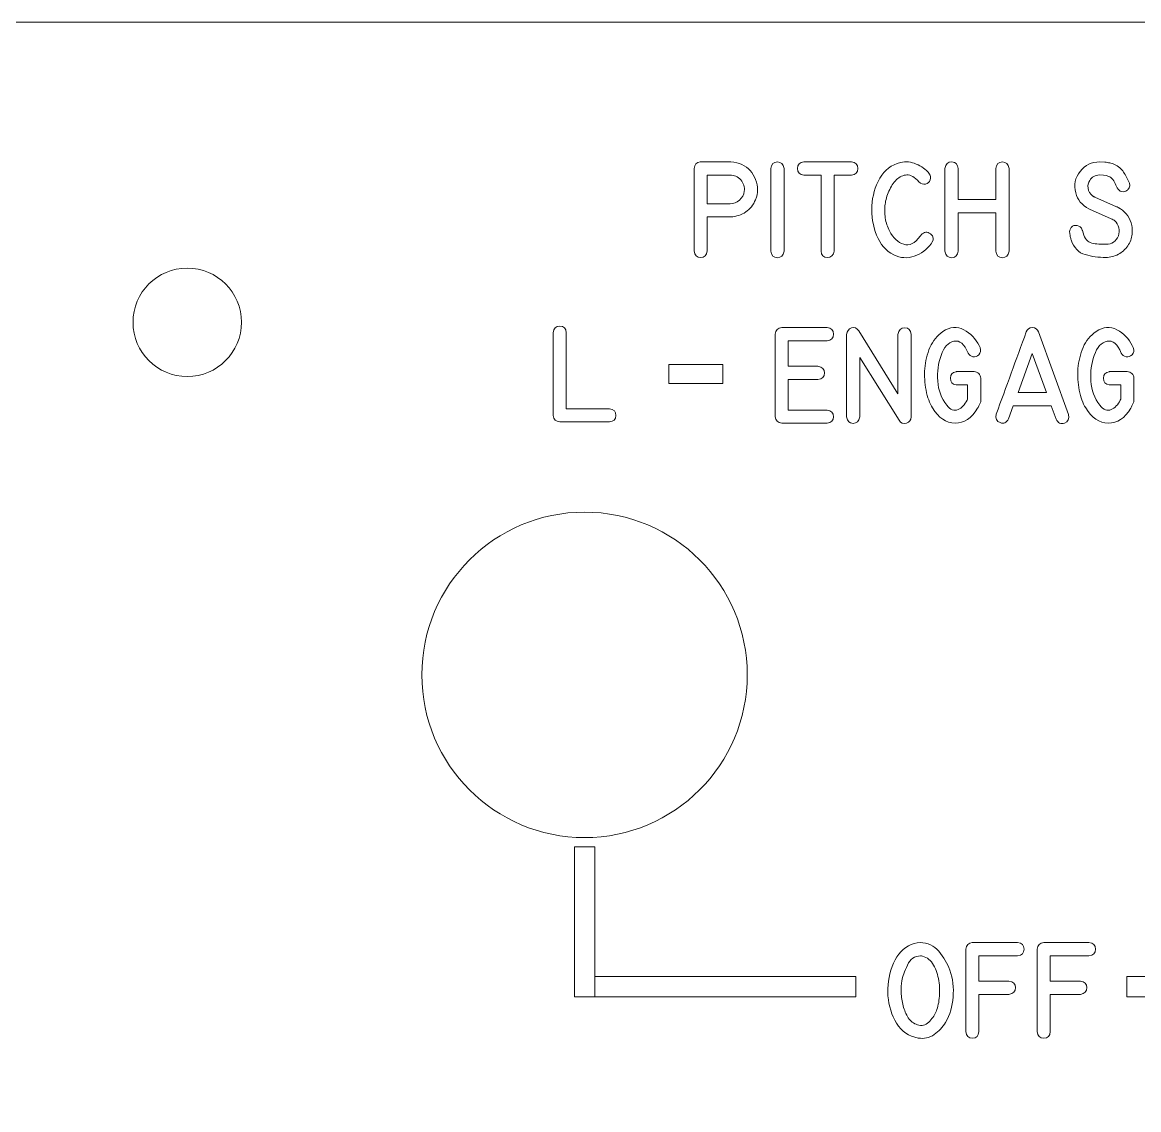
# Model space of a CAD drawing. Header units: millimetres. Extents: x -161 to 226, y -138 to 138.
# Drawn here: x -23.5 to 17.66, y 97.49 to 137.59 of the extents above; entities that cross this region are included whole.
import ezdxf

# ---------------------------------------------------------------- set-up
doc = ezdxf.new("R2010")
doc.units = ezdxf.units.MM
doc.header["$MEASUREMENT"] = 0

msp = doc.modelspace()

# ---------------------------------------------------------------- linework, layer by layer
at = {"color": 240, "lineweight": 9}
for points in [[(0.3351, 124.2693), (2.3351, 124.2693), (2.3351, 124.9693), (0.3351, 124.9693), (0.3351, 124.2693)], [(-3.1442, 101.6493), (-2.3942, 101.6493), (-2.3942, 107.1857), (-3.1442, 107.1857), (-3.1442, 101.6493)], [(-2.3942, 101.6493), (7.2308, 101.6493), (7.2308, 102.3993), (-2.3942, 102.3993), (-2.3942, 101.6493)], [(17.2308, 101.6493), (26.8558, 101.6493), (26.8558, 102.3993), (17.2308, 102.3993), (17.2308, 101.6493)]]:
    msp.add_lwpolyline(points, close=True, dxfattribs=at)
at = {"color": 250, "lineweight": 9}
for centre, major_axis, ratio in [((-17.4192, 126.5246), (0, 2), 1), ((-2.7691, 113.5244), (6.0001, 0), 0.9999833)]:
    msp.add_ellipse(centre, major_axis=major_axis, ratio=ratio, dxfattribs=at)
msp.add_open_spline([(54.8058, 136.0871), (54.8056, 136.4852), (54.6472, 136.8669), (54.3655, 137.1482), (54.3655, 137.1482), (54.0839, 137.4295), (53.7039, 137.5874), (53.3058, 137.5871), (53.3058, 137.5871), (53.3058, 137.5871), (-88.1442, 137.5871), (-88.1442, 137.5871), (-88.1442, 137.5871), (-88.5422, 137.5869), (-88.9239, 137.4285), (-89.2052, 137.1468), (-89.2052, 137.1468), (-89.4865, 136.8652), (-89.6444, 136.4852), (-89.6442, 136.0871), (-89.6442, 136.0871), (-89.6442, 136.0871), (-89.6442, 131.5996), (-89.6442, 131.5996), (-89.6442, 131.5996), (-89.6439, 131.2015), (-89.4855, 130.8199), (-89.2039, 130.5386), (-89.2039, 130.5386), (-88.9222, 130.2573), (-88.5422, 130.0994), (-88.1442, 130.0996), (-88.1442, 130.0996), (-88.1442, 130.0996), (-85.6817, 130.0996), (-85.6817, 130.0996), (-85.6817, 130.0996), (-83.5381, 130.0996), (-81.5573, 128.956), (-80.4855, 127.0996), (-80.4855, 127.0996), (-79.4137, 125.2432), (-79.4137, 122.956), (-80.4855, 121.0996), (-80.4855, 121.0996), (-81.5573, 119.2432), (-83.5381, 118.0996), (-85.6817, 118.0996), (-85.6817, 118.0996), (-85.6817, 118.0996), (-88.1442, 118.0996), (-88.1442, 118.0996), (-88.1442, 118.0996), (-88.5422, 118.0994), (-88.9239, 117.941), (-89.2052, 117.6593), (-89.2052, 117.6593), (-89.4865, 117.3777), (-89.6444, 116.9977), (-89.6442, 116.5996), (-89.6442, 116.5996), (-89.6442, 116.5996), (-89.6442, 74.4496), (-89.6442, 74.4496), (-89.6442, 74.4496), (-89.6439, 74.0515), (-89.4855, 73.6699), (-89.2039, 73.3886), (-89.2039, 73.3886), (-88.9222, 73.1073), (-88.5422, 72.9494), (-88.1442, 72.9496), (-88.1442, 72.9496), (-88.1442, 72.9496), (-85.6817, 72.9496), (-85.6817, 72.9496), (-85.6817, 72.9496), (-83.5381, 72.9496), (-81.5573, 71.806), (-80.4855, 69.9496), (-80.4855, 69.9496), (-79.4137, 68.0932), (-79.4137, 65.806), (-80.4855, 63.9496), (-80.4855, 63.9496), (-81.5573, 62.0932), (-83.5381, 60.9496), (-85.6817, 60.9496), (-85.6817, 60.9496), (-85.6817, 60.9496), (-88.1442, 60.9496), (-88.1442, 60.9496), (-88.1442, 60.9496), (-88.5422, 60.9494), (-88.9239, 60.791), (-89.2052, 60.5093), (-89.2052, 60.5093), (-89.4865, 60.2277), (-89.6444, 59.8477), (-89.6442, 59.4496), (-89.6442, 59.4496), (-89.6442, 59.4496), (-89.6442, 54.9621), (-89.6442, 54.9621), (-89.6442, 54.9621), (-89.6439, 54.564), (-89.4855, 54.1824), (-89.2039, 53.9011), (-89.2039, 53.9011), (-88.9222, 53.6198), (-88.5422, 53.4619), (-88.1442, 53.4621), (-88.1442, 53.4621), (-88.1442, 53.4621), (53.3058, 53.4621), (53.3058, 53.4621), (53.3058, 53.4621), (53.7039, 53.4624), (54.0856, 53.6208), (54.3669, 53.9024), (54.3669, 53.9024), (54.6482, 54.1841), (54.8061, 54.564), (54.8058, 54.9621), (54.8058, 54.9621), (54.8058, 54.9621), (54.8058, 59.4496), (54.8058, 59.4496), (54.8058, 59.4496), (54.8056, 59.8477), (54.6472, 60.2294), (54.3655, 60.5107), (54.3655, 60.5107), (54.0839, 60.792), (53.7039, 60.9499), (53.3058, 60.9496), (53.3058, 60.9496), (53.3058, 60.9496), (50.8433, 60.9496), (50.8433, 60.9496), (50.8433, 60.9496), (48.6997, 60.9496), (46.719, 62.0932), (45.6472, 63.9496), (45.6472, 63.9496), (44.5754, 65.806), (44.5754, 68.0932), (45.6472, 69.9496), (45.6472, 69.9496), (46.719, 71.806), (48.6997, 72.9496), (50.8433, 72.9496), (50.8433, 72.9496), (50.8433, 72.9496), (53.3058, 72.9496), (53.3058, 72.9496), (53.3058, 72.9496), (53.7039, 72.9499), (54.0856, 73.1083), (54.3669, 73.3899), (54.3669, 73.3899), (54.6482, 73.6716), (54.8061, 74.0515), (54.8058, 74.4496), (54.8058, 74.4496), (54.8058, 74.4496), (54.8058, 116.5996), (54.8058, 116.5996), (54.8058, 116.5996), (54.8056, 116.9977), (54.6472, 117.3794), (54.3655, 117.6607), (54.3655, 117.6607), (54.0839, 117.942), (53.7039, 118.0999), (53.3058, 118.0996), (53.3058, 118.0996), (53.3058, 118.0996), (50.8433, 118.0996), (50.8433, 118.0996), (50.8433, 118.0996), (48.6997, 118.0996), (46.719, 119.2432), (45.6472, 121.0996), (45.6472, 121.0996), (44.5754, 122.956), (44.5754, 125.2432), (45.6472, 127.0996), (45.6472, 127.0996), (46.719, 128.956), (48.6997, 130.0996), (50.8433, 130.0996), (50.8433, 130.0996), (50.8433, 130.0996), (53.3058, 130.0996), (53.3058, 130.0996), (53.3058, 130.0996), (53.7039, 130.0999), (54.0856, 130.2583), (54.3669, 130.5399), (54.3669, 130.5399), (54.6482, 130.8216), (54.8061, 131.2015), (54.8058, 131.5996), (54.8058, 131.5996), (54.8058, 131.5996), (54.8058, 136.0871), (54.8058, 136.0871)], degree=3, knots=[0, 0, 0, 0, 0.0188679, 0.0188679, 0.0188679, 0.0188679, 0.0377358, 0.0377358, 0.0377358, 0.0377358, 0.0566038, 0.0566038, 0.0566038, 0.0566038, 0.0754717, 0.0754717, 0.0754717, 0.0754717, 0.0943396, 0.0943396, 0.0943396, 0.0943396, 0.1132075, 0.1132075, 0.1132075, 0.1132075, 0.1320755, 0.1320755, 0.1320755, 0.1320755, 0.1509434, 0.1509434, 0.1509434, 0.1509434, 0.1698113, 0.1698113, 0.1698113, 0.1698113, 0.1886792, 0.1886792, 0.1886792, 0.1886792, 0.2075472, 0.2075472, 0.2075472, 0.2075472, 0.2264151, 0.2264151, 0.2264151, 0.2264151, 0.245283, 0.245283, 0.245283, 0.245283, 0.2641509, 0.2641509, 0.2641509, 0.2641509, 0.2830189, 0.2830189, 0.2830189, 0.2830189, 0.3018868, 0.3018868, 0.3018868, 0.3018868, 0.3207547, 0.3207547, 0.3207547, 0.3207547, 0.3396226, 0.3396226, 0.3396226, 0.3396226, 0.3584906, 0.3584906, 0.3584906, 0.3584906, 0.3773585, 0.3773585, 0.3773585, 0.3773585, 0.3962264, 0.3962264, 0.3962264, 0.3962264, 0.4150943, 0.4150943, 0.4150943, 0.4150943, 0.4339623, 0.4339623, 0.4339623, 0.4339623, 0.4528302, 0.4528302, 0.4528302, 0.4528302, 0.4716981, 0.4716981, 0.4716981, 0.4716981, 0.490566, 0.490566, 0.490566, 0.490566, 0.509434, 0.509434, 0.509434, 0.509434, 0.5283019, 0.5283019, 0.5283019, 0.5283019, 0.5471698, 0.5471698, 0.5471698, 0.5471698, 0.5660377, 0.5660377, 0.5660377, 0.5660377, 0.5849057, 0.5849057, 0.5849057, 0.5849057, 0.6037736, 0.6037736, 0.6037736, 0.6037736, 0.6226415, 0.6226415, 0.6226415, 0.6226415, 0.6415094, 0.6415094, 0.6415094, 0.6415094, 0.6603774, 0.6603774, 0.6603774, 0.6603774, 0.6792453, 0.6792453, 0.6792453, 0.6792453, 0.6981132, 0.6981132, 0.6981132, 0.6981132, 0.7169811, 0.7169811, 0.7169811, 0.7169811, 0.7358491, 0.7358491, 0.7358491, 0.7358491, 0.754717, 0.754717, 0.754717, 0.754717, 0.7735849, 0.7735849, 0.7735849, 0.7735849, 0.7924528, 0.7924528, 0.7924528, 0.7924528, 0.8113208, 0.8113208, 0.8113208, 0.8113208, 0.8301887, 0.8301887, 0.8301887, 0.8301887, 0.8490566, 0.8490566, 0.8490566, 0.8490566, 0.8679245, 0.8679245, 0.8679245, 0.8679245, 0.8867925, 0.8867925, 0.8867925, 0.8867925, 0.9056604, 0.9056604, 0.9056604, 0.9056604, 0.9245283, 0.9245283, 0.9245283, 0.9245283, 0.9433962, 0.9433962, 0.9433962, 0.9433962, 0.9622642, 0.9622642, 0.9622642, 0.9622642, 1, 1, 1, 1], dxfattribs=at)
at = {"color": 240, "lineweight": 9}
for points, knots in [([(2.5949, 132.4395), (2.5949, 132.4395), (2.6278, 132.4395), (2.6278, 132.4395), (2.6278, 132.4395), (2.7748, 132.4289), (2.91, 132.396), (3.034, 132.3395), (3.034, 132.3395), (3.2716, 132.2284), (3.4397, 132.045), (3.5385, 131.7898), (3.5385, 131.7898), (3.6373, 131.5352), (3.6361, 131.2865), (3.5356, 131.0443), (3.5356, 131.0443), (3.4538, 130.8526), (3.3333, 130.7021), (3.1734, 130.5939), (3.1734, 130.5939), (3.0141, 130.4852), (2.8318, 130.4246), (2.6278, 130.4122), (2.6278, 130.4122), (2.6278, 130.4122), (2.5949, 130.4105), (2.5949, 130.4105), (2.5949, 130.4105), (2.5949, 130.4105), (1.7576, 130.4105), (1.7576, 130.4105), (1.7576, 130.4105), (1.7576, 130.4105), (1.7576, 129.1546), (1.7576, 129.1546), (1.7576, 129.1546), (1.737, 128.9929), (1.6553, 128.9118), (1.513, 128.9118), (1.513, 128.9118), (1.3707, 128.9118), (1.2896, 128.9929), (1.2702, 129.1546), (1.2702, 129.1546), (1.2702, 129.1546), (1.2702, 132.1984), (1.2702, 132.1984), (1.2702, 132.1984), (1.2873, 132.3407), (1.3631, 132.4213), (1.4977, 132.4395), (1.4977, 132.4395), (1.4977, 132.4395), (1.513, 132.4395), (1.513, 132.4395), (1.513, 132.4395), (1.513, 132.4395), (2.5949, 132.4395), (2.5949, 132.4395)], [0, 0, 0, 0, 0.0625, 0.0625, 0.0625, 0.0625, 0.125, 0.125, 0.125, 0.125, 0.1875, 0.1875, 0.1875, 0.1875, 0.25, 0.25, 0.25, 0.25, 0.3125, 0.3125, 0.3125, 0.3125, 0.375, 0.375, 0.375, 0.375, 0.4375, 0.4375, 0.4375, 0.4375, 0.5, 0.5, 0.5, 0.5, 0.5625, 0.5625, 0.5625, 0.5625, 0.625, 0.625, 0.625, 0.625, 0.6875, 0.6875, 0.6875, 0.6875, 0.75, 0.75, 0.75, 0.75, 0.8125, 0.8125, 0.8125, 0.8125, 0.875, 0.875, 0.875, 0.875, 1, 1, 1, 1]), ([(4.5892, 129.1493), (4.5639, 128.9876), (4.4822, 128.9071), (4.344, 128.9077), (4.344, 128.9077), (4.2052, 128.9083), (4.1241, 128.9888), (4.1, 129.1493), (4.1, 129.1493), (4.1, 129.1493), (4.1, 132.1949), (4.1, 132.1949), (4.1, 132.1949), (4.1241, 132.3566), (4.2052, 132.4383), (4.344, 132.4389), (4.344, 132.4389), (4.4822, 132.4395), (4.5639, 132.3578), (4.5892, 132.1949), (4.5892, 132.1949), (4.5892, 132.1949), (4.5892, 129.1493), (4.5892, 129.1493)], [0, 0, 0, 0, 0.1428571, 0.1428571, 0.1428571, 0.1428571, 0.2857143, 0.2857143, 0.2857143, 0.2857143, 0.4285714, 0.4285714, 0.4285714, 0.4285714, 0.5714286, 0.5714286, 0.5714286, 0.5714286, 0.7142857, 0.7142857, 0.7142857, 0.7142857, 1, 1, 1, 1]), ([(5.9514, 129.1529), (5.9514, 129.1529), (5.9514, 131.9539), (5.9514, 131.9539), (5.9514, 131.9539), (5.9514, 131.9539), (5.3194, 131.9539), (5.3194, 131.9539), (5.3194, 131.9539), (5.1588, 131.9662), (5.0783, 132.0473), (5.0789, 132.1955), (5.0789, 132.1955), (5.0795, 132.3443), (5.16, 132.426), (5.3194, 132.4395), (5.3194, 132.4395), (5.3194, 132.4395), (7.0679, 132.4395), (7.0679, 132.4395), (7.0679, 132.4395), (7.2261, 132.4272), (7.306, 132.3454), (7.3066, 132.1955), (7.3066, 132.1955), (7.3072, 132.0462), (7.2273, 131.965), (7.0679, 131.9539), (7.0679, 131.9539), (7.0679, 131.9539), (6.4376, 131.9539), (6.4376, 131.9539), (6.4376, 131.9539), (6.4376, 131.9539), (6.4376, 129.1529), (6.4376, 129.1529), (6.4376, 129.1529), (6.4112, 128.99), (6.3265, 128.9094), (6.1831, 128.9118), (6.1831, 128.9118), (6.0402, 128.9142), (5.9632, 128.9947), (5.9514, 129.1529)], [0, 0, 0, 0, 0.0833333, 0.0833333, 0.0833333, 0.0833333, 0.1666667, 0.1666667, 0.1666667, 0.1666667, 0.25, 0.25, 0.25, 0.25, 0.3333333, 0.3333333, 0.3333333, 0.3333333, 0.4166667, 0.4166667, 0.4166667, 0.4166667, 0.5, 0.5, 0.5, 0.5, 0.5833333, 0.5833333, 0.5833333, 0.5833333, 0.6666667, 0.6666667, 0.6666667, 0.6666667, 0.75, 0.75, 0.75, 0.75, 0.8333333, 0.8333333, 0.8333333, 0.8333333, 1, 1, 1, 1]), ([(10.0388, 129.4633), (10.0388, 129.4633), (10.0235, 129.4404), (10.0235, 129.4404), (10.0235, 129.4404), (10.02, 129.4363), (10.0171, 129.4321), (10.0147, 129.4286), (10.0147, 129.4286), (10.013, 129.4251), (10.0106, 129.4216), (10.0083, 129.418), (10.0083, 129.418), (9.8507, 129.2058), (9.6443, 129.0547), (9.3886, 128.9641), (9.3886, 128.9641), (9.1334, 128.8742), (8.8817, 128.8906), (8.6336, 129.0135), (8.6336, 129.0135), (8.3455, 129.157), (8.1339, 129.4004), (7.9986, 129.7437), (7.9986, 129.7437), (7.864, 130.0871), (7.8058, 130.444), (7.8246, 130.8144), (7.8246, 130.8144), (7.844, 131.1848), (7.9416, 131.5246), (8.1174, 131.8351), (8.1174, 131.8351), (8.2938, 132.1449), (8.5496, 132.339), (8.8853, 132.4172), (8.8853, 132.4172), (9.0781, 132.4618), (9.2704, 132.443), (9.4621, 132.3613), (9.4621, 132.3613), (9.6537, 132.279), (9.8113, 132.1638), (9.9342, 132.0156), (9.9342, 132.0156), (9.9354, 132.0156), (9.9383, 132.0121), (9.9424, 132.0038), (9.9424, 132.0038), (9.9953, 131.935), (10.0065, 131.8592), (9.9753, 131.7775), (9.9753, 131.7775), (9.9442, 131.6952), (9.8877, 131.644), (9.8048, 131.6228), (9.8048, 131.6228), (9.7166, 131.5999), (9.6349, 131.6264), (9.5602, 131.7022), (9.5602, 131.7022), (9.4062, 131.8815), (9.258, 131.9674), (9.1158, 131.9609), (9.1158, 131.9609), (8.9735, 131.9539), (8.8459, 131.8951), (8.7336, 131.7851), (8.7336, 131.7851), (8.6207, 131.6746), (8.5272, 131.5335), (8.4525, 131.3612), (8.4525, 131.3612), (8.3779, 131.1889), (8.332, 131.0278), (8.315, 130.8773), (8.315, 130.8773), (8.2944, 130.7098), (8.2962, 130.541), (8.3208, 130.3717), (8.3208, 130.3717), (8.3455, 130.2024), (8.3973, 130.043), (8.4767, 129.8937), (8.4767, 129.8937), (8.6148, 129.632), (8.7883, 129.468), (8.9976, 129.4022), (8.9976, 129.4022), (9.2075, 129.3357), (9.4121, 129.4363), (9.612, 129.7026), (9.612, 129.7026), (9.6214, 129.7138), (9.632, 129.7291), (9.6449, 129.7473), (9.6449, 129.7473), (9.7525, 129.8666), (9.8666, 129.879), (9.9865, 129.7843), (9.9865, 129.7843), (10.1064, 129.6897), (10.1241, 129.5827), (10.0388, 129.4633)], [0, 0, 0, 0, 0.037037, 0.037037, 0.037037, 0.037037, 0.0740741, 0.0740741, 0.0740741, 0.0740741, 0.1111111, 0.1111111, 0.1111111, 0.1111111, 0.1481481, 0.1481481, 0.1481481, 0.1481481, 0.1851852, 0.1851852, 0.1851852, 0.1851852, 0.2222222, 0.2222222, 0.2222222, 0.2222222, 0.2592593, 0.2592593, 0.2592593, 0.2592593, 0.2962963, 0.2962963, 0.2962963, 0.2962963, 0.3333333, 0.3333333, 0.3333333, 0.3333333, 0.3703704, 0.3703704, 0.3703704, 0.3703704, 0.4074074, 0.4074074, 0.4074074, 0.4074074, 0.4444444, 0.4444444, 0.4444444, 0.4444444, 0.4814815, 0.4814815, 0.4814815, 0.4814815, 0.5185185, 0.5185185, 0.5185185, 0.5185185, 0.5555556, 0.5555556, 0.5555556, 0.5555556, 0.5925926, 0.5925926, 0.5925926, 0.5925926, 0.6296296, 0.6296296, 0.6296296, 0.6296296, 0.6666667, 0.6666667, 0.6666667, 0.6666667, 0.7037037, 0.7037037, 0.7037037, 0.7037037, 0.7407407, 0.7407407, 0.7407407, 0.7407407, 0.7777778, 0.7777778, 0.7777778, 0.7777778, 0.8148148, 0.8148148, 0.8148148, 0.8148148, 0.8518519, 0.8518519, 0.8518519, 0.8518519, 0.8888889, 0.8888889, 0.8888889, 0.8888889, 0.9259259, 0.9259259, 0.9259259, 0.9259259, 1, 1, 1, 1]), ([(10.5198, 129.1493), (10.5198, 129.1493), (10.5198, 132.1949), (10.5198, 132.1949), (10.5198, 132.1949), (10.5439, 132.3601), (10.628, 132.4413), (10.7714, 132.4389), (10.7714, 132.4389), (10.9149, 132.436), (10.9931, 132.3542), (11.0054, 132.1949), (11.0054, 132.1949), (11.0054, 132.1949), (11.0054, 131.0561), (11.0054, 131.0561), (11.0054, 131.0561), (11.0054, 131.0561), (12.3924, 131.0561), (12.3924, 131.0561), (12.3924, 131.0561), (12.3924, 131.0561), (12.3924, 132.1949), (12.3924, 132.1949), (12.3924, 132.1949), (12.4165, 132.3566), (12.4977, 132.4383), (12.6358, 132.4389), (12.6358, 132.4389), (12.774, 132.4395), (12.8563, 132.3578), (12.8816, 132.1949), (12.8816, 132.1949), (12.8816, 132.1949), (12.8816, 129.1493), (12.8816, 129.1493), (12.8816, 129.1493), (12.8563, 128.9876), (12.774, 128.9071), (12.6358, 128.9077), (12.6358, 128.9077), (12.4977, 128.9083), (12.4165, 128.9888), (12.3924, 129.1493), (12.3924, 129.1493), (12.3924, 129.1493), (12.3924, 130.5669), (12.3924, 130.5669), (12.3924, 130.5669), (12.3924, 130.5669), (11.0054, 130.5669), (11.0054, 130.5669), (11.0054, 130.5669), (11.0054, 130.5669), (11.0054, 129.1493), (11.0054, 129.1493), (11.0054, 129.1493), (10.9931, 128.9912), (10.9149, 128.9106), (10.7714, 128.9083), (10.7714, 128.9083), (10.628, 128.9059), (10.5439, 128.9865), (10.5198, 129.1493)], [0, 0, 0, 0, 0.0588235, 0.0588235, 0.0588235, 0.0588235, 0.1176471, 0.1176471, 0.1176471, 0.1176471, 0.1764706, 0.1764706, 0.1764706, 0.1764706, 0.2352941, 0.2352941, 0.2352941, 0.2352941, 0.2941176, 0.2941176, 0.2941176, 0.2941176, 0.3529412, 0.3529412, 0.3529412, 0.3529412, 0.4117647, 0.4117647, 0.4117647, 0.4117647, 0.4705882, 0.4705882, 0.4705882, 0.4705882, 0.5294118, 0.5294118, 0.5294118, 0.5294118, 0.5882353, 0.5882353, 0.5882353, 0.5882353, 0.6470588, 0.6470588, 0.6470588, 0.6470588, 0.7058824, 0.7058824, 0.7058824, 0.7058824, 0.7647059, 0.7647059, 0.7647059, 0.7647059, 0.8235294, 0.8235294, 0.8235294, 0.8235294, 0.8823529, 0.8823529, 0.8823529, 0.8823529, 1, 1, 1, 1]), ([(16.8461, 130.7891), (16.8461, 130.7891), (16.8737, 130.7774), (16.8737, 130.7774), (16.8737, 130.7774), (16.8737, 130.7774), (16.9049, 130.7621), (16.9049, 130.7621), (16.9049, 130.7621), (16.9049, 130.7621), (16.9325, 130.7462), (16.9325, 130.7462), (16.9325, 130.7462), (16.9402, 130.7403), (16.9496, 130.735), (16.959, 130.7297), (16.959, 130.7297), (16.969, 130.725), (16.9784, 130.7192), (16.9878, 130.7139), (16.9878, 130.7139), (17.2147, 130.5645), (17.3558, 130.3576), (17.4093, 130.0936), (17.4093, 130.0936), (17.4299, 129.9901), (17.4346, 129.8837), (17.4235, 129.7749), (17.4235, 129.7749), (17.4046, 129.6185), (17.35, 129.4745), (17.2588, 129.3416), (17.2588, 129.3416), (17.1677, 129.2087), (17.053, 129.1064), (16.9155, 129.0341), (16.9155, 129.0341), (16.7673, 128.9559), (16.6138, 128.9171), (16.4551, 128.9171), (16.4551, 128.9171), (16.1888, 128.9171), (15.9348, 128.9512), (15.6919, 129.0194), (15.6919, 129.0194), (15.4497, 129.0876), (15.2769, 129.2704), (15.174, 129.568), (15.174, 129.568), (15.1598, 129.6062), (15.1499, 129.645), (15.1428, 129.685), (15.1428, 129.685), (15.1357, 129.7255), (15.1275, 129.7655), (15.1187, 129.8061), (15.1187, 129.8061), (15.1016, 129.8884), (15.1216, 129.9613), (15.1798, 130.0248), (15.1798, 130.0248), (15.2375, 130.0877), (15.3098, 130.1118), (15.3956, 130.0971), (15.3956, 130.0971), (15.4867, 130.0783), (15.5497, 130.0224), (15.5855, 129.9284), (15.5855, 129.9284), (15.5855, 129.9284), (15.5908, 129.9125), (15.5908, 129.9125), (15.5908, 129.9125), (15.6455, 129.6632), (15.7419, 129.5144), (15.8789, 129.4662), (15.8789, 129.4662), (16.0165, 129.418), (16.207, 129.3963), (16.4516, 129.401), (16.4516, 129.401), (16.6768, 129.401), (16.8314, 129.5068), (16.9155, 129.7179), (16.9155, 129.7179), (16.9519, 129.812), (16.9578, 129.9101), (16.9325, 130.0119), (16.9325, 130.0119), (16.9072, 130.113), (16.8573, 130.1982), (16.7826, 130.2658), (16.7826, 130.2658), (16.7491, 130.2947), (16.7056, 130.3211), (16.6515, 130.3464), (16.6515, 130.3464), (16.6515, 130.3464), (15.8542, 130.6962), (15.8542, 130.6962), (15.8542, 130.6962), (15.8542, 130.6962), (15.8283, 130.7103), (15.8283, 130.7103), (15.8283, 130.7103), (15.5673, 130.8479), (15.4056, 131.0437), (15.3427, 131.2977), (15.3427, 131.2977), (15.2657, 131.5917), (15.3192, 131.8551), (15.5038, 132.0891), (15.5038, 132.0891), (15.6878, 132.3225), (15.9301, 132.4395), (16.2293, 132.4395), (16.2293, 132.4395), (16.2293, 132.4395), (16.4192, 132.4342), (16.4192, 132.4342), (16.4192, 132.4342), (16.481, 132.423), (16.5409, 132.4119), (16.598, 132.4007), (16.598, 132.4007), (16.6556, 132.3901), (16.7138, 132.3713), (16.772, 132.3448), (16.772, 132.3448), (16.9166, 132.2772), (17.0278, 132.1837), (17.1048, 132.0656), (17.1048, 132.0656), (17.1818, 131.9474), (17.2512, 131.8192), (17.3129, 131.6816), (17.3129, 131.6816), (17.3188, 131.6687), (17.3241, 131.654), (17.3288, 131.6369), (17.3288, 131.6369), (17.3411, 131.5805), (17.3353, 131.5294), (17.3112, 131.4835), (17.3112, 131.4835), (17.2976, 131.4547), (17.2829, 131.4329), (17.2682, 131.4182), (17.2682, 131.4182), (17.2535, 131.4029), (17.2412, 131.3929), (17.2324, 131.3871), (17.2324, 131.3871), (17.1724, 131.3447), (17.1071, 131.3318), (17.036, 131.3494), (17.036, 131.3494), (16.9643, 131.3653), (16.9102, 131.4112), (16.872, 131.487), (16.872, 131.487), (16.842, 131.5535), (16.8102, 131.6217), (16.7767, 131.691), (16.7767, 131.691), (16.7426, 131.7604), (16.695, 131.818), (16.6344, 131.8645), (16.6344, 131.8645), (16.6091, 131.8827), (16.5845, 131.8962), (16.5609, 131.9045), (16.5609, 131.9045), (16.5374, 131.9133), (16.5115, 131.9227), (16.4827, 131.9333), (16.4827, 131.9333), (16.4827, 131.9333), (16.371, 131.9521), (16.371, 131.9521), (16.371, 131.9521), (16.371, 131.9521), (16.2123, 131.9574), (16.2123, 131.9574), (16.2123, 131.9574), (16.0582, 131.955), (15.9406, 131.8886), (15.8595, 131.7575), (15.8595, 131.7575), (15.8042, 131.6734), (15.7837, 131.5799), (15.7972, 131.4764), (15.7972, 131.4764), (15.8131, 131.3494), (15.873, 131.2507), (15.9765, 131.1801), (15.9765, 131.1801), (15.9812, 131.1772), (15.9859, 131.1731), (15.9918, 131.1689), (15.9918, 131.1689), (15.9977, 131.1654), (16.0041, 131.1613), (16.0106, 131.1578), (16.0106, 131.1578), (16.0106, 131.1578), (16.03, 131.1495), (16.03, 131.1495), (16.03, 131.1495), (16.03, 131.1495), (16.0506, 131.1407), (16.0506, 131.1407), (16.0506, 131.1407), (16.0506, 131.1407), (16.8461, 130.7891), (16.8461, 130.7891)], [0, 0, 0, 0, 0.0181818, 0.0181818, 0.0181818, 0.0181818, 0.0363636, 0.0363636, 0.0363636, 0.0363636, 0.0545455, 0.0545455, 0.0545455, 0.0545455, 0.0727273, 0.0727273, 0.0727273, 0.0727273, 0.0909091, 0.0909091, 0.0909091, 0.0909091, 0.1090909, 0.1090909, 0.1090909, 0.1090909, 0.1272727, 0.1272727, 0.1272727, 0.1272727, 0.1454545, 0.1454545, 0.1454545, 0.1454545, 0.1636364, 0.1636364, 0.1636364, 0.1636364, 0.1818182, 0.1818182, 0.1818182, 0.1818182, 0.2, 0.2, 0.2, 0.2, 0.2181818, 0.2181818, 0.2181818, 0.2181818, 0.2363636, 0.2363636, 0.2363636, 0.2363636, 0.2545455, 0.2545455, 0.2545455, 0.2545455, 0.2727273, 0.2727273, 0.2727273, 0.2727273, 0.2909091, 0.2909091, 0.2909091, 0.2909091, 0.3090909, 0.3090909, 0.3090909, 0.3090909, 0.3272727, 0.3272727, 0.3272727, 0.3272727, 0.3454545, 0.3454545, 0.3454545, 0.3454545, 0.3636364, 0.3636364, 0.3636364, 0.3636364, 0.3818182, 0.3818182, 0.3818182, 0.3818182, 0.4, 0.4, 0.4, 0.4, 0.4181818, 0.4181818, 0.4181818, 0.4181818, 0.4363636, 0.4363636, 0.4363636, 0.4363636, 0.4545455, 0.4545455, 0.4545455, 0.4545455, 0.4727273, 0.4727273, 0.4727273, 0.4727273, 0.4909091, 0.4909091, 0.4909091, 0.4909091, 0.5090909, 0.5090909, 0.5090909, 0.5090909, 0.5272727, 0.5272727, 0.5272727, 0.5272727, 0.5454545, 0.5454545, 0.5454545, 0.5454545, 0.5636364, 0.5636364, 0.5636364, 0.5636364, 0.5818182, 0.5818182, 0.5818182, 0.5818182, 0.6, 0.6, 0.6, 0.6, 0.6181818, 0.6181818, 0.6181818, 0.6181818, 0.6363636, 0.6363636, 0.6363636, 0.6363636, 0.6545455, 0.6545455, 0.6545455, 0.6545455, 0.6727273, 0.6727273, 0.6727273, 0.6727273, 0.6909091, 0.6909091, 0.6909091, 0.6909091, 0.7090909, 0.7090909, 0.7090909, 0.7090909, 0.7272727, 0.7272727, 0.7272727, 0.7272727, 0.7454545, 0.7454545, 0.7454545, 0.7454545, 0.7636364, 0.7636364, 0.7636364, 0.7636364, 0.7818182, 0.7818182, 0.7818182, 0.7818182, 0.8, 0.8, 0.8, 0.8, 0.8181818, 0.8181818, 0.8181818, 0.8181818, 0.8363636, 0.8363636, 0.8363636, 0.8363636, 0.8545455, 0.8545455, 0.8545455, 0.8545455, 0.8727273, 0.8727273, 0.8727273, 0.8727273, 0.8909091, 0.8909091, 0.8909091, 0.8909091, 0.9090909, 0.9090909, 0.9090909, 0.9090909, 0.9272727, 0.9272727, 0.9272727, 0.9272727, 0.9454545, 0.9454545, 0.9454545, 0.9454545, 0.9636364, 0.9636364, 0.9636364, 0.9636364, 1, 1, 1, 1]), ([(2.5949, 131.9539), (2.5949, 131.9539), (1.7576, 131.9539), (1.7576, 131.9539), (1.7576, 131.9539), (1.7576, 131.9539), (1.7576, 130.8979), (1.7576, 130.8979), (1.7576, 130.8979), (1.7576, 130.8979), (2.5949, 130.8979), (2.5949, 130.8979), (2.5949, 130.8979), (2.726, 130.8979), (2.8412, 130.9414), (2.9417, 131.029), (2.9417, 131.029), (3.0423, 131.116), (3.1011, 131.2254), (3.1187, 131.3559), (3.1187, 131.3559), (3.1393, 131.5147), (3.0964, 131.654), (2.9911, 131.7739), (2.9911, 131.7739), (2.8853, 131.8939), (2.753, 131.9539), (2.5949, 131.9539)], [0, 0, 0, 0, 0.125, 0.125, 0.125, 0.125, 0.25, 0.25, 0.25, 0.25, 0.375, 0.375, 0.375, 0.375, 0.5, 0.5, 0.5, 0.5, 0.625, 0.625, 0.625, 0.625, 0.75, 0.75, 0.75, 0.75, 1, 1, 1, 1]), ([(-3.6844, 122.8537), (-3.8255, 122.8631), (-3.9072, 122.9425), (-3.929, 123.093), (-3.929, 123.093), (-3.929, 123.093), (-3.929, 126.1386), (-3.929, 126.1386), (-3.929, 126.1386), (-3.9049, 126.3038), (-3.8208, 126.385), (-3.6774, 126.3826), (-3.6774, 126.3826), (-3.5339, 126.3797), (-3.4557, 126.2979), (-3.4434, 126.1386), (-3.4434, 126.1386), (-3.4434, 126.1386), (-3.4434, 123.3347), (-3.4434, 123.3347), (-3.4434, 123.3347), (-3.4434, 123.3347), (-1.8535, 123.3359), (-1.8535, 123.3359), (-1.8535, 123.3359), (-1.6901, 123.3176), (-1.6095, 123.2353), (-1.6113, 123.0889), (-1.6113, 123.0889), (-1.6131, 122.9425), (-1.6942, 122.8643), (-1.8553, 122.8537), (-1.8553, 122.8537), (-1.8553, 122.8537), (-3.6844, 122.8537), (-3.6844, 122.8537)], [0, 0, 0, 0, 0.1, 0.1, 0.1, 0.1, 0.2, 0.2, 0.2, 0.2, 0.3, 0.3, 0.3, 0.3, 0.4, 0.4, 0.4, 0.4, 0.5, 0.5, 0.5, 0.5, 0.6, 0.6, 0.6, 0.6, 0.7, 0.7, 0.7, 0.7, 0.8, 0.8, 0.8, 0.8, 1, 1, 1, 1]), ([(10.9444, 124.2214), (10.9444, 124.2214), (10.9291, 124.2231), (10.9291, 124.2231), (10.9291, 124.2231), (10.7885, 124.2402), (10.7186, 124.3202), (10.7186, 124.4624), (10.7186, 124.4624), (10.7186, 124.6047), (10.7885, 124.6847), (10.9291, 124.7017), (10.9291, 124.7017), (10.9291, 124.7017), (10.9444, 124.7053), (10.9444, 124.7053), (10.9444, 124.7053), (10.9444, 124.7053), (10.9596, 124.7053), (10.9596, 124.7053), (10.9596, 124.7053), (10.9596, 124.7053), (11.5952, 124.7053), (11.5952, 124.7053), (11.5952, 124.7053), (11.6622, 124.7053), (11.7193, 124.6817), (11.7669, 124.6341), (11.7669, 124.6341), (11.8145, 124.5865), (11.838, 124.5289), (11.838, 124.4624), (11.838, 124.4624), (11.838, 124.4624), (11.838, 123.5893), (11.838, 123.5893), (11.838, 123.5893), (11.838, 123.5893), (11.8175, 123.5446), (11.8175, 123.5446), (11.8175, 123.5446), (11.8175, 123.5446), (11.8057, 123.517), (11.8057, 123.517), (11.8057, 123.517), (11.8057, 123.517), (11.7934, 123.4911), (11.7934, 123.4911), (11.7934, 123.4911), (11.7934, 123.4911), (11.7798, 123.4653), (11.7798, 123.4653), (11.7798, 123.4653), (11.7798, 123.4653), (11.7657, 123.4394), (11.7657, 123.4394), (11.7657, 123.4394), (11.7657, 123.4394), (11.754, 123.4135), (11.754, 123.4135), (11.754, 123.4135), (11.754, 123.4135), (11.7398, 123.3877), (11.7398, 123.3877), (11.7398, 123.3877), (11.7398, 123.3877), (11.7246, 123.3618), (11.7246, 123.3618), (11.7246, 123.3618), (11.5017, 122.9832), (11.2248, 122.7979), (10.8944, 122.8062), (10.8944, 122.8062), (10.5634, 122.815), (10.2858, 123.002), (10.0607, 123.3671), (10.0607, 123.3671), (9.9537, 123.5405), (9.8749, 123.7575), (9.8231, 124.0191), (9.8231, 124.0191), (9.7714, 124.2802), (9.7555, 124.5471), (9.7767, 124.8199), (9.7767, 124.8199), (9.7973, 125.0927), (9.8608, 125.352), (9.9666, 125.5984), (9.9666, 125.5984), (10.073, 125.8447), (10.2318, 126.0405), (10.4428, 126.1851), (10.4428, 126.1851), (10.7074, 126.3645), (10.9643, 126.385), (11.2148, 126.248), (11.2148, 126.248), (11.4653, 126.1105), (11.6522, 125.9182), (11.7763, 125.6701), (11.7763, 125.6701), (11.7763, 125.6701), (11.7898, 125.6425), (11.7898, 125.6425), (11.7898, 125.6425), (11.7898, 125.6425), (11.8004, 125.6183), (11.8004, 125.6183), (11.8004, 125.6183), (11.8004, 125.6183), (11.8139, 125.5925), (11.8139, 125.5925), (11.8139, 125.5925), (11.8533, 125.4837), (11.838, 125.3943), (11.7692, 125.3255), (11.7692, 125.3255), (11.7028, 125.2603), (11.6305, 125.2356), (11.5523, 125.2521), (11.5523, 125.2521), (11.4741, 125.2691), (11.4141, 125.315), (11.3712, 125.3908), (11.3712, 125.3908), (11.2372, 125.7242), (11.0643, 125.8694), (10.852, 125.8265), (10.852, 125.8265), (10.6404, 125.7841), (10.4816, 125.6107), (10.3758, 125.3067), (10.3758, 125.3067), (10.2723, 125.0128), (10.2318, 124.6964), (10.2535, 124.3584), (10.2535, 124.3584), (10.2753, 124.0203), (10.3858, 123.7251), (10.5845, 123.4741), (10.5845, 123.4741), (10.7209, 123.2983), (10.8597, 123.2419), (11.0014, 123.3048), (11.0014, 123.3048), (11.1425, 123.3683), (11.2536, 123.4858), (11.3353, 123.6581), (11.3353, 123.6581), (11.3353, 123.6581), (11.3542, 123.6957), (11.3542, 123.6957), (11.3542, 123.6957), (11.3542, 123.6957), (11.3542, 124.2214), (11.3542, 124.2214), (11.3542, 124.2214), (11.3542, 124.2214), (10.9444, 124.2214), (10.9444, 124.2214)], [0, 0, 0, 0, 0.0243902, 0.0243902, 0.0243902, 0.0243902, 0.0487805, 0.0487805, 0.0487805, 0.0487805, 0.0731707, 0.0731707, 0.0731707, 0.0731707, 0.097561, 0.097561, 0.097561, 0.097561, 0.1219512, 0.1219512, 0.1219512, 0.1219512, 0.1463415, 0.1463415, 0.1463415, 0.1463415, 0.1707317, 0.1707317, 0.1707317, 0.1707317, 0.195122, 0.195122, 0.195122, 0.195122, 0.2195122, 0.2195122, 0.2195122, 0.2195122, 0.2439024, 0.2439024, 0.2439024, 0.2439024, 0.2682927, 0.2682927, 0.2682927, 0.2682927, 0.2926829, 0.2926829, 0.2926829, 0.2926829, 0.3170732, 0.3170732, 0.3170732, 0.3170732, 0.3414634, 0.3414634, 0.3414634, 0.3414634, 0.3658537, 0.3658537, 0.3658537, 0.3658537, 0.3902439, 0.3902439, 0.3902439, 0.3902439, 0.4146341, 0.4146341, 0.4146341, 0.4146341, 0.4390244, 0.4390244, 0.4390244, 0.4390244, 0.4634146, 0.4634146, 0.4634146, 0.4634146, 0.4878049, 0.4878049, 0.4878049, 0.4878049, 0.5121951, 0.5121951, 0.5121951, 0.5121951, 0.5365854, 0.5365854, 0.5365854, 0.5365854, 0.5609756, 0.5609756, 0.5609756, 0.5609756, 0.5853659, 0.5853659, 0.5853659, 0.5853659, 0.6097561, 0.6097561, 0.6097561, 0.6097561, 0.6341463, 0.6341463, 0.6341463, 0.6341463, 0.6585366, 0.6585366, 0.6585366, 0.6585366, 0.6829268, 0.6829268, 0.6829268, 0.6829268, 0.7073171, 0.7073171, 0.7073171, 0.7073171, 0.7317073, 0.7317073, 0.7317073, 0.7317073, 0.7560976, 0.7560976, 0.7560976, 0.7560976, 0.7804878, 0.7804878, 0.7804878, 0.7804878, 0.804878, 0.804878, 0.804878, 0.804878, 0.8292683, 0.8292683, 0.8292683, 0.8292683, 0.8536585, 0.8536585, 0.8536585, 0.8536585, 0.8780488, 0.8780488, 0.8780488, 0.8780488, 0.902439, 0.902439, 0.902439, 0.902439, 0.9268293, 0.9268293, 0.9268293, 0.9268293, 0.9512195, 0.9512195, 0.9512195, 0.9512195, 1, 1, 1, 1]), ([(16.5922, 124.2214), (16.5922, 124.2214), (16.5769, 124.2231), (16.5769, 124.2231), (16.5769, 124.2231), (16.4363, 124.2402), (16.3664, 124.3202), (16.3664, 124.4624), (16.3664, 124.4624), (16.3664, 124.6047), (16.4363, 124.6847), (16.5769, 124.7017), (16.5769, 124.7017), (16.5769, 124.7017), (16.5922, 124.7053), (16.5922, 124.7053), (16.5922, 124.7053), (16.5922, 124.7053), (16.6074, 124.7053), (16.6074, 124.7053), (16.6074, 124.7053), (16.6074, 124.7053), (17.243, 124.7053), (17.243, 124.7053), (17.243, 124.7053), (17.31, 124.7053), (17.3671, 124.6817), (17.4147, 124.6341), (17.4147, 124.6341), (17.4623, 124.5865), (17.4858, 124.5289), (17.4858, 124.4624), (17.4858, 124.4624), (17.4858, 124.4624), (17.4858, 123.5893), (17.4858, 123.5893), (17.4858, 123.5893), (17.4858, 123.5893), (17.4653, 123.5446), (17.4653, 123.5446), (17.4653, 123.5446), (17.4653, 123.5446), (17.4535, 123.517), (17.4535, 123.517), (17.4535, 123.517), (17.4535, 123.517), (17.4412, 123.4911), (17.4412, 123.4911), (17.4412, 123.4911), (17.4412, 123.4911), (17.4276, 123.4653), (17.4276, 123.4653), (17.4276, 123.4653), (17.4276, 123.4653), (17.4135, 123.4394), (17.4135, 123.4394), (17.4135, 123.4394), (17.4135, 123.4394), (17.4018, 123.4135), (17.4018, 123.4135), (17.4018, 123.4135), (17.4018, 123.4135), (17.3876, 123.3877), (17.3876, 123.3877), (17.3876, 123.3877), (17.3876, 123.3877), (17.3724, 123.3618), (17.3724, 123.3618), (17.3724, 123.3618), (17.1495, 122.9832), (16.8726, 122.7979), (16.5422, 122.8062), (16.5422, 122.8062), (16.2112, 122.815), (15.9336, 123.002), (15.7085, 123.3671), (15.7085, 123.3671), (15.6015, 123.5405), (15.5227, 123.7575), (15.4709, 124.0191), (15.4709, 124.0191), (15.4192, 124.2802), (15.4033, 124.5471), (15.4245, 124.8199), (15.4245, 124.8199), (15.4451, 125.0927), (15.5086, 125.352), (15.6144, 125.5984), (15.6144, 125.5984), (15.7208, 125.8447), (15.8796, 126.0405), (16.0906, 126.1851), (16.0906, 126.1851), (16.3552, 126.3645), (16.6121, 126.385), (16.8626, 126.248), (16.8626, 126.248), (17.1131, 126.1105), (17.3, 125.9182), (17.4241, 125.6701), (17.4241, 125.6701), (17.4241, 125.6701), (17.4376, 125.6425), (17.4376, 125.6425), (17.4376, 125.6425), (17.4376, 125.6425), (17.4482, 125.6183), (17.4482, 125.6183), (17.4482, 125.6183), (17.4482, 125.6183), (17.4617, 125.5925), (17.4617, 125.5925), (17.4617, 125.5925), (17.5011, 125.4837), (17.4858, 125.3943), (17.417, 125.3255), (17.417, 125.3255), (17.3506, 125.2603), (17.2783, 125.2356), (17.2001, 125.2521), (17.2001, 125.2521), (17.1219, 125.2691), (17.0619, 125.315), (17.019, 125.3908), (17.019, 125.3908), (16.885, 125.7242), (16.7121, 125.8694), (16.4998, 125.8265), (16.4998, 125.8265), (16.2882, 125.7841), (16.1294, 125.6107), (16.0236, 125.3067), (16.0236, 125.3067), (15.9201, 125.0128), (15.8796, 124.6964), (15.9013, 124.3584), (15.9013, 124.3584), (15.9231, 124.0203), (16.0336, 123.7251), (16.2323, 123.4741), (16.2323, 123.4741), (16.3687, 123.2983), (16.5075, 123.2419), (16.6492, 123.3048), (16.6492, 123.3048), (16.7903, 123.3683), (16.9014, 123.4858), (16.9831, 123.6581), (16.9831, 123.6581), (16.9831, 123.6581), (17.002, 123.6957), (17.002, 123.6957), (17.002, 123.6957), (17.002, 123.6957), (17.002, 124.2214), (17.002, 124.2214), (17.002, 124.2214), (17.002, 124.2214), (16.5922, 124.2214), (16.5922, 124.2214)], [0, 0, 0, 0, 0.0243902, 0.0243902, 0.0243902, 0.0243902, 0.0487805, 0.0487805, 0.0487805, 0.0487805, 0.0731707, 0.0731707, 0.0731707, 0.0731707, 0.097561, 0.097561, 0.097561, 0.097561, 0.1219512, 0.1219512, 0.1219512, 0.1219512, 0.1463415, 0.1463415, 0.1463415, 0.1463415, 0.1707317, 0.1707317, 0.1707317, 0.1707317, 0.195122, 0.195122, 0.195122, 0.195122, 0.2195122, 0.2195122, 0.2195122, 0.2195122, 0.2439024, 0.2439024, 0.2439024, 0.2439024, 0.2682927, 0.2682927, 0.2682927, 0.2682927, 0.2926829, 0.2926829, 0.2926829, 0.2926829, 0.3170732, 0.3170732, 0.3170732, 0.3170732, 0.3414634, 0.3414634, 0.3414634, 0.3414634, 0.3658537, 0.3658537, 0.3658537, 0.3658537, 0.3902439, 0.3902439, 0.3902439, 0.3902439, 0.4146341, 0.4146341, 0.4146341, 0.4146341, 0.4390244, 0.4390244, 0.4390244, 0.4390244, 0.4634146, 0.4634146, 0.4634146, 0.4634146, 0.4878049, 0.4878049, 0.4878049, 0.4878049, 0.5121951, 0.5121951, 0.5121951, 0.5121951, 0.5365854, 0.5365854, 0.5365854, 0.5365854, 0.5609756, 0.5609756, 0.5609756, 0.5609756, 0.5853659, 0.5853659, 0.5853659, 0.5853659, 0.6097561, 0.6097561, 0.6097561, 0.6097561, 0.6341463, 0.6341463, 0.6341463, 0.6341463, 0.6585366, 0.6585366, 0.6585366, 0.6585366, 0.6829268, 0.6829268, 0.6829268, 0.6829268, 0.7073171, 0.7073171, 0.7073171, 0.7073171, 0.7317073, 0.7317073, 0.7317073, 0.7317073, 0.7560976, 0.7560976, 0.7560976, 0.7560976, 0.7804878, 0.7804878, 0.7804878, 0.7804878, 0.804878, 0.804878, 0.804878, 0.804878, 0.8292683, 0.8292683, 0.8292683, 0.8292683, 0.8536585, 0.8536585, 0.8536585, 0.8536585, 0.8780488, 0.8780488, 0.8780488, 0.8780488, 0.902439, 0.902439, 0.902439, 0.902439, 0.9268293, 0.9268293, 0.9268293, 0.9268293, 0.9512195, 0.9512195, 0.9512195, 0.9512195, 1, 1, 1, 1]), ([(6.1714, 125.8476), (6.1714, 125.8476), (4.7433, 125.8476), (4.7433, 125.8476), (4.7433, 125.8476), (4.7433, 125.8476), (4.7433, 124.9052), (4.7433, 124.9052), (4.7433, 124.9052), (4.7433, 124.9052), (5.8322, 124.9052), (5.8322, 124.9052), (5.8322, 124.9052), (5.995, 124.8811), (6.0762, 124.7993), (6.0756, 124.66), (6.0756, 124.66), (6.075, 124.5201), (5.9939, 124.4389), (5.8322, 124.416), (5.8322, 124.416), (5.8322, 124.416), (4.7433, 124.416), (4.7433, 124.416), (4.7433, 124.416), (4.7433, 124.416), (4.7433, 123.2842), (4.7433, 123.2842), (4.7433, 123.2842), (4.7433, 123.2842), (6.1714, 123.2842), (6.1714, 123.2842), (6.1714, 123.2842), (6.3331, 123.2601), (6.4142, 123.1795), (6.4142, 123.0414), (6.4142, 123.0414), (6.4142, 122.9038), (6.3331, 122.8232), (6.1714, 122.8003), (6.1714, 122.8003), (6.1714, 122.8003), (4.504, 122.8003), (4.504, 122.8003), (4.504, 122.8003), (4.3605, 122.8185), (4.2788, 122.9003), (4.2594, 123.0449), (4.2594, 123.0449), (4.2594, 123.0449), (4.2594, 126.0869), (4.2594, 126.0869), (4.2594, 126.0869), (4.2812, 126.2386), (4.3629, 126.3186), (4.504, 126.328), (4.504, 126.328), (4.504, 126.328), (6.1714, 126.328), (6.1714, 126.328), (6.1714, 126.328), (6.3331, 126.3157), (6.4142, 126.2345), (6.4136, 126.0858), (6.4136, 126.0858), (6.4131, 125.937), (6.3319, 125.8576), (6.1714, 125.8476)], [0, 0, 0, 0, 0.0555556, 0.0555556, 0.0555556, 0.0555556, 0.1111111, 0.1111111, 0.1111111, 0.1111111, 0.1666667, 0.1666667, 0.1666667, 0.1666667, 0.2222222, 0.2222222, 0.2222222, 0.2222222, 0.2777778, 0.2777778, 0.2777778, 0.2777778, 0.3333333, 0.3333333, 0.3333333, 0.3333333, 0.3888889, 0.3888889, 0.3888889, 0.3888889, 0.4444444, 0.4444444, 0.4444444, 0.4444444, 0.5, 0.5, 0.5, 0.5, 0.5555556, 0.5555556, 0.5555556, 0.5555556, 0.6111111, 0.6111111, 0.6111111, 0.6111111, 0.6666667, 0.6666667, 0.6666667, 0.6666667, 0.7222222, 0.7222222, 0.7222222, 0.7222222, 0.7777778, 0.7777778, 0.7777778, 0.7777778, 0.8333333, 0.8333333, 0.8333333, 0.8333333, 0.8888889, 0.8888889, 0.8888889, 0.8888889, 1, 1, 1, 1]), ([(9.2716, 123.0378), (9.2716, 122.9173), (9.2134, 122.8409), (9.097, 122.8079), (9.097, 122.8079), (8.98, 122.7756), (8.8901, 122.8097), (8.8254, 122.9108), (8.8254, 122.9108), (8.8254, 122.9108), (7.3784, 125.2309), (7.3784, 125.2309), (7.3784, 125.2309), (7.3784, 125.2309), (7.3784, 123.0378), (7.3784, 123.0378), (7.3784, 123.0378), (7.3532, 122.8773), (7.272, 122.7968), (7.135, 122.7968), (7.135, 122.7968), (6.9975, 122.7968), (6.9169, 122.8773), (6.8928, 123.0378), (6.8928, 123.0378), (6.8928, 123.0378), (6.8928, 126.0799), (6.8928, 126.0799), (6.8928, 126.0799), (6.9099, 126.1992), (6.971, 126.278), (7.0762, 126.3162), (7.0762, 126.3162), (7.1815, 126.3539), (7.2691, 126.318), (7.3391, 126.2092), (7.3391, 126.2092), (7.3391, 126.2092), (8.786, 123.8857), (8.786, 123.8857), (8.786, 123.8857), (8.786, 123.8857), (8.786, 126.0799), (8.786, 126.0799), (8.786, 126.0799), (8.8078, 126.2439), (8.8912, 126.3256), (9.0365, 126.3239), (9.0365, 126.3239), (9.1817, 126.3221), (9.2599, 126.241), (9.2716, 126.0799), (9.2716, 126.0799), (9.2716, 126.0799), (9.2716, 123.0378), (9.2716, 123.0378)], [0, 0, 0, 0, 0.0666667, 0.0666667, 0.0666667, 0.0666667, 0.1333333, 0.1333333, 0.1333333, 0.1333333, 0.2, 0.2, 0.2, 0.2, 0.2666667, 0.2666667, 0.2666667, 0.2666667, 0.3333333, 0.3333333, 0.3333333, 0.3333333, 0.4, 0.4, 0.4, 0.4, 0.4666667, 0.4666667, 0.4666667, 0.4666667, 0.5333333, 0.5333333, 0.5333333, 0.5333333, 0.6, 0.6, 0.6, 0.6, 0.6666667, 0.6666667, 0.6666667, 0.6666667, 0.7333333, 0.7333333, 0.7333333, 0.7333333, 0.8, 0.8, 0.8, 0.8, 0.8666667, 0.8666667, 0.8666667, 0.8666667, 1, 1, 1, 1]), ([(12.4118, 123.1325), (12.5953, 123.6393), (12.7793, 124.1455), (12.9633, 124.6512), (12.9633, 124.6512), (13.148, 125.1568), (13.3326, 125.663), (13.5172, 126.1693), (13.5172, 126.1693), (13.5554, 126.2739), (13.6307, 126.3268), (13.743, 126.328), (13.743, 126.328), (13.8559, 126.3292), (13.9317, 126.2763), (13.9705, 126.1693), (13.9705, 126.1693), (13.9705, 126.1693), (15.0747, 123.1243), (15.0747, 123.1243), (15.0747, 123.1243), (15.1088, 122.962), (15.0594, 122.8579), (14.9265, 122.8109), (14.9265, 122.8109), (14.793, 122.7633), (14.6907, 122.8121), (14.6178, 122.9555), (14.6178, 122.9555), (14.6178, 122.9555), (14.4409, 123.4482), (14.4409, 123.4482), (14.4409, 123.4482), (14.4409, 123.4482), (13.0368, 123.4482), (13.0368, 123.4482), (13.0368, 123.4482), (13.0368, 123.4482), (12.8646, 122.9673), (12.8646, 122.9673), (12.8646, 122.9673), (12.7911, 122.8226), (12.6864, 122.7756), (12.5512, 122.8256), (12.5512, 122.8256), (12.4154, 122.875), (12.3689, 122.9779), (12.4118, 123.1325)], [0, 0, 0, 0, 0.0769231, 0.0769231, 0.0769231, 0.0769231, 0.1538462, 0.1538462, 0.1538462, 0.1538462, 0.2307692, 0.2307692, 0.2307692, 0.2307692, 0.3076923, 0.3076923, 0.3076923, 0.3076923, 0.3846154, 0.3846154, 0.3846154, 0.3846154, 0.4615385, 0.4615385, 0.4615385, 0.4615385, 0.5384615, 0.5384615, 0.5384615, 0.5384615, 0.6153846, 0.6153846, 0.6153846, 0.6153846, 0.6923077, 0.6923077, 0.6923077, 0.6923077, 0.7692308, 0.7692308, 0.7692308, 0.7692308, 0.8461538, 0.8461538, 0.8461538, 0.8461538, 1, 1, 1, 1]), ([(14.2651, 123.9321), (14.2651, 123.9321), (13.7412, 125.379), (13.7412, 125.379), (13.7412, 125.379), (13.7412, 125.379), (13.2144, 123.9321), (13.2144, 123.9321), (13.2144, 123.9321), (13.2144, 123.9321), (14.2651, 123.9321), (14.2651, 123.9321)], [0, 0, 0, 0, 0.25, 0.25, 0.25, 0.25, 0.5, 0.5, 0.5, 0.5, 1, 1, 1, 1]), ([(13.7412, 125.379), (13.7412, 125.379), (14.2651, 123.9321), (14.2651, 123.9321), (14.2651, 123.9321), (14.2651, 123.9321), (13.7412, 125.379), (13.7412, 125.379)], [0, 0, 0, 0, 0.3333333, 0.3333333, 0.3333333, 0.3333333, 1, 1, 1, 1]), ([(10.7027, 102.6343), (10.808, 102.3162), (10.848, 101.9864), (10.8221, 101.6442), (10.8221, 101.6442), (10.7962, 101.302), (10.7022, 100.9898), (10.5405, 100.707), (10.5405, 100.707), (10.4382, 100.5312), (10.2988, 100.3819), (10.1218, 100.259), (10.1218, 100.259), (9.9449, 100.1361), (9.7497, 100.0932), (9.5362, 100.1302), (9.5362, 100.1302), (9.1882, 100.1908), (8.9218, 100.3725), (8.7372, 100.6741), (8.7372, 100.6741), (8.552, 100.9763), (8.4462, 101.3126), (8.4191, 101.683), (8.4191, 101.683), (8.3921, 102.0534), (8.4421, 102.4138), (8.5691, 102.7654), (8.5691, 102.7654), (8.6961, 103.117), (8.8983, 103.3722), (9.1764, 103.5321), (9.1764, 103.5321), (9.3117, 103.6103), (9.4539, 103.6491), (9.6015, 103.6491), (9.6015, 103.6491), (9.8843, 103.6491), (10.1148, 103.5427), (10.2941, 103.3298), (10.2941, 103.3298), (10.4734, 103.1164), (10.6093, 102.8848), (10.7027, 102.6343)], [0, 0, 0, 0, 0.0833333, 0.0833333, 0.0833333, 0.0833333, 0.1666667, 0.1666667, 0.1666667, 0.1666667, 0.25, 0.25, 0.25, 0.25, 0.3333333, 0.3333333, 0.3333333, 0.3333333, 0.4166667, 0.4166667, 0.4166667, 0.4166667, 0.5, 0.5, 0.5, 0.5, 0.5833333, 0.5833333, 0.5833333, 0.5833333, 0.6666667, 0.6666667, 0.6666667, 0.6666667, 0.75, 0.75, 0.75, 0.75, 0.8333333, 0.8333333, 0.8333333, 0.8333333, 1, 1, 1, 1]), ([(11.2848, 100.366), (11.2848, 100.366), (11.2848, 103.4045), (11.2848, 103.4045), (11.2848, 103.4045), (11.3054, 103.5562), (11.3871, 103.6379), (11.5294, 103.6491), (11.5294, 103.6491), (11.5294, 103.6491), (13.1968, 103.6491), (13.1968, 103.6491), (13.1968, 103.6491), (13.3561, 103.6368), (13.4361, 103.555), (13.4361, 103.4051), (13.4361, 103.4051), (13.4361, 103.2558), (13.355, 103.1752), (13.1933, 103.1652), (13.1933, 103.1652), (13.1933, 103.1652), (11.7687, 103.1652), (11.7687, 103.1652), (11.7687, 103.1652), (11.7687, 103.1652), (11.7687, 102.2227), (11.7687, 102.2227), (11.7687, 102.2227), (11.7687, 102.2227), (12.8799, 102.2227), (12.8799, 102.2227), (12.8799, 102.2227), (13.0381, 102.2116), (13.1186, 102.134), (13.121, 101.9905), (13.121, 101.9905), (13.1233, 101.847), (13.0428, 101.763), (12.8799, 101.7389), (12.8799, 101.7389), (12.8799, 101.7389), (11.7687, 101.7389), (11.7687, 101.7389), (11.7687, 101.7389), (11.7687, 101.7389), (11.7687, 100.366), (11.7687, 100.366), (11.7687, 100.366), (11.7575, 100.2078), (11.6793, 100.1273), (11.5353, 100.1249), (11.5353, 100.1249), (11.3912, 100.1226), (11.3077, 100.2031), (11.2848, 100.366)], [0, 0, 0, 0, 0.0666667, 0.0666667, 0.0666667, 0.0666667, 0.1333333, 0.1333333, 0.1333333, 0.1333333, 0.2, 0.2, 0.2, 0.2, 0.2666667, 0.2666667, 0.2666667, 0.2666667, 0.3333333, 0.3333333, 0.3333333, 0.3333333, 0.4, 0.4, 0.4, 0.4, 0.4666667, 0.4666667, 0.4666667, 0.4666667, 0.5333333, 0.5333333, 0.5333333, 0.5333333, 0.6, 0.6, 0.6, 0.6, 0.6666667, 0.6666667, 0.6666667, 0.6666667, 0.7333333, 0.7333333, 0.7333333, 0.7333333, 0.8, 0.8, 0.8, 0.8, 0.8666667, 0.8666667, 0.8666667, 0.8666667, 1, 1, 1, 1]), ([(13.9182, 100.366), (13.9182, 100.366), (13.9182, 103.4045), (13.9182, 103.4045), (13.9182, 103.4045), (13.9388, 103.5562), (14.0205, 103.6379), (14.1628, 103.6491), (14.1628, 103.6491), (14.1628, 103.6491), (15.8302, 103.6491), (15.8302, 103.6491), (15.8302, 103.6491), (15.9895, 103.6368), (16.0695, 103.555), (16.0695, 103.4051), (16.0695, 103.4051), (16.0695, 103.2558), (15.9884, 103.1752), (15.8267, 103.1652), (15.8267, 103.1652), (15.8267, 103.1652), (14.4021, 103.1652), (14.4021, 103.1652), (14.4021, 103.1652), (14.4021, 103.1652), (14.4021, 102.2227), (14.4021, 102.2227), (14.4021, 102.2227), (14.4021, 102.2227), (15.5133, 102.2227), (15.5133, 102.2227), (15.5133, 102.2227), (15.6715, 102.2116), (15.752, 102.134), (15.7544, 101.9905), (15.7544, 101.9905), (15.7567, 101.847), (15.6762, 101.763), (15.5133, 101.7389), (15.5133, 101.7389), (15.5133, 101.7389), (14.4021, 101.7389), (14.4021, 101.7389), (14.4021, 101.7389), (14.4021, 101.7389), (14.4021, 100.366), (14.4021, 100.366), (14.4021, 100.366), (14.3909, 100.2078), (14.3127, 100.1273), (14.1687, 100.1249), (14.1687, 100.1249), (14.0246, 100.1226), (13.9411, 100.2031), (13.9182, 100.366)], [0, 0, 0, 0, 0.0666667, 0.0666667, 0.0666667, 0.0666667, 0.1333333, 0.1333333, 0.1333333, 0.1333333, 0.2, 0.2, 0.2, 0.2, 0.2666667, 0.2666667, 0.2666667, 0.2666667, 0.3333333, 0.3333333, 0.3333333, 0.3333333, 0.4, 0.4, 0.4, 0.4, 0.4666667, 0.4666667, 0.4666667, 0.4666667, 0.5333333, 0.5333333, 0.5333333, 0.5333333, 0.6, 0.6, 0.6, 0.6, 0.6666667, 0.6666667, 0.6666667, 0.6666667, 0.7333333, 0.7333333, 0.7333333, 0.7333333, 0.8, 0.8, 0.8, 0.8, 0.8666667, 0.8666667, 0.8666667, 0.8666667, 1, 1, 1, 1]), ([(9.6156, 103.1599), (9.4045, 103.1599), (9.2446, 103.0465), (9.1359, 102.8189), (9.1359, 102.8189), (9.0271, 102.5914), (8.9589, 102.3974), (8.9301, 102.2368), (8.9301, 102.2368), (8.9083, 102.1193), (8.9001, 101.9776), (8.906, 101.8112), (8.906, 101.8112), (8.9118, 101.6448), (8.936, 101.4802), (8.9783, 101.3179), (8.9783, 101.3179), (9.0206, 101.155), (9.0847, 101.0086), (9.1694, 100.8787), (9.1694, 100.8787), (9.2546, 100.7482), (9.3657, 100.6617), (9.5033, 100.6194), (9.5033, 100.6194), (9.6644, 100.5688), (9.8032, 100.6006), (9.9196, 100.7146), (9.9196, 100.7146), (10.036, 100.8293), (10.1242, 100.9504), (10.1842, 101.0792), (10.1842, 101.0792), (10.2447, 101.2115), (10.2865, 101.3843), (10.3088, 101.5995), (10.3088, 101.5995), (10.3312, 101.8141), (10.3259, 102.0287), (10.2935, 102.2427), (10.2935, 102.2427), (10.2606, 102.4567), (10.1965, 102.6496), (10.1013, 102.8213), (10.1013, 102.8213), (10.006, 102.9929), (9.8702, 103.1023), (9.695, 103.1493), (9.695, 103.1493), (9.6721, 103.1564), (9.6456, 103.1599), (9.6156, 103.1599)], [0, 0, 0, 0, 0.0714286, 0.0714286, 0.0714286, 0.0714286, 0.1428571, 0.1428571, 0.1428571, 0.1428571, 0.2142857, 0.2142857, 0.2142857, 0.2142857, 0.2857143, 0.2857143, 0.2857143, 0.2857143, 0.3571429, 0.3571429, 0.3571429, 0.3571429, 0.4285714, 0.4285714, 0.4285714, 0.4285714, 0.5, 0.5, 0.5, 0.5, 0.5714286, 0.5714286, 0.5714286, 0.5714286, 0.6428571, 0.6428571, 0.6428571, 0.6428571, 0.7142857, 0.7142857, 0.7142857, 0.7142857, 0.7857143, 0.7857143, 0.7857143, 0.7857143, 0.8571429, 0.8571429, 0.8571429, 0.8571429, 1, 1, 1, 1])]:
    msp.add_open_spline(points, degree=3, knots=knots, dxfattribs=at)

doc.saveas('drawing.dxf')
